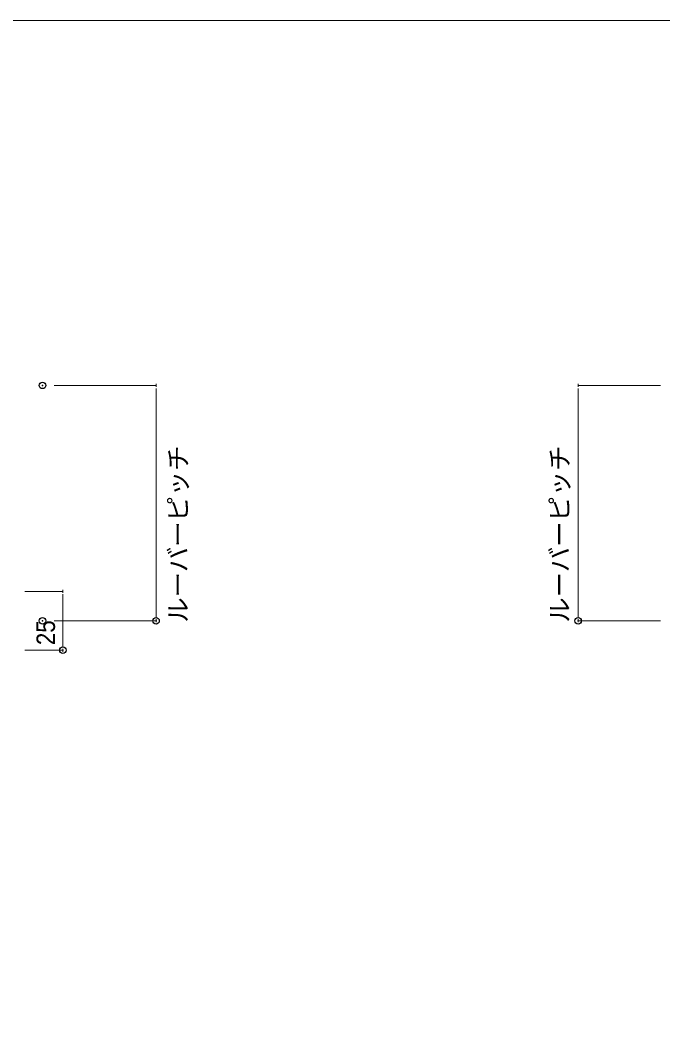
# Model space of a CAD drawing. Units: millimetres, scale not verified. Extents: x -1200 to 1200, y -500 to 500.
# Drawn here: x 786.7 to 841.2, y 73.1 to 160 of the extents above; entities that cross this region are included whole.
import ezdxf
from ezdxf.enums import TextEntityAlignment as Align

# ---------------------------------------------------------------- set-up
doc = ezdxf.new("R2010")
doc.units = ezdxf.units.MM
doc.header["$LTSCALE"] = 1.1
doc.header["$PDMODE"] = 32
doc.header["$PDSIZE"] = 0.55
for name, color, linetype, lineweight in [('0-0_一般', 7, 'Continuous', 9), ('0-1_0', 7, 'Continuous', 9), ('0-3_寸法', 7, 'Continuous', 9)]:
    doc.layers.add(name, color=color, linetype=linetype, lineweight=lineweight)
doc.layers.add('0-A_Defpoints', color=7, linetype='Continuous')
doc.styles.add('Osaka', font='')
doc.styles.get('Osaka').set_extended_font_data('Osaka')

# ---------------------------------------------------------------- blocks, each defined once
blk = doc.blocks.new('_DOT')
at = {"layer": '0-1_0'}
for p, q in [((-2.5, 0), (-5, 0)), ((-1.25, 0), (1.25, 0))]:
    blk.add_line(p, q, dxfattribs=at)

msp = doc.modelspace()

# ---------------------------------------------------------------- linework, layer by layer
at = {"layer": '0-0_一般'}
msp.add_lwpolyline([(698.607, 160), (1098.607, 160), (1098.607, -100), (698.607, -100)], close=True, dxfattribs=at)
at = {"layer": '0-3_寸法'}
for p, q in [((789.552, 128.995), (798.2, 128.995)), ((841.065, 128.995), (834.065, 128.995)), ((798.2, 128.494), (798.2, 109.495)), ((834.065, 128.494), (834.065, 109.495)), ((787.042, 111.495), (790.287, 111.495)), ((790.287, 110.994), (790.287, 106.995)), ((789.552, 108.995), (798.2, 108.995)), ((841.065, 108.995), (834.065, 108.995)), ((787.042, 106.495), (790.287, 106.495))]:
    msp.add_line(p, q, dxfattribs=at)
at = {"layer": '0-A_Defpoints'}
for p in [(788.552, 128.995), (788.552, 108.995), (798.2, 108.995), (834.065, 108.995), (790.287, 106.495)]:
    msp.add_point(p, dxfattribs=at)

# ---------------------------------------------------------------- block references
at = {"layer": '0-3_寸法', "xscale": 0.1001489, "yscale": 0.1001489}
for p, rotation in [((798.2, 128.995), 90), ((834.065, 128.995), 90), ((790.287, 111.495), 90), ((798.2, 108.995), 270), ((834.065, 108.995), 270), ((790.287, 106.495), 270)]:
    msp.add_blockref('_DOT', p, dxfattribs=dict(at, rotation=rotation))

# ---------------------------------------------------------------- texts
at = {"layer": '0-3_寸法', "style": 'Osaka'}
for p in [(801.338, 108.834), (833.754, 108.833)]:
    msp.add_text('ルーバーピッチ', height=1.576, rotation=90, dxfattribs=at).set_placement(p, align=Align.BOTTOM_LEFT)
at = {"layer": '0-3_寸法', "style": 'Osaka', "width": 0.9}
msp.add_text('25', height=1.576, rotation=90, dxfattribs=at).set_placement((790.087, 106.926), align=Align.BOTTOM_LEFT)

doc.saveas('drawing.dxf')
